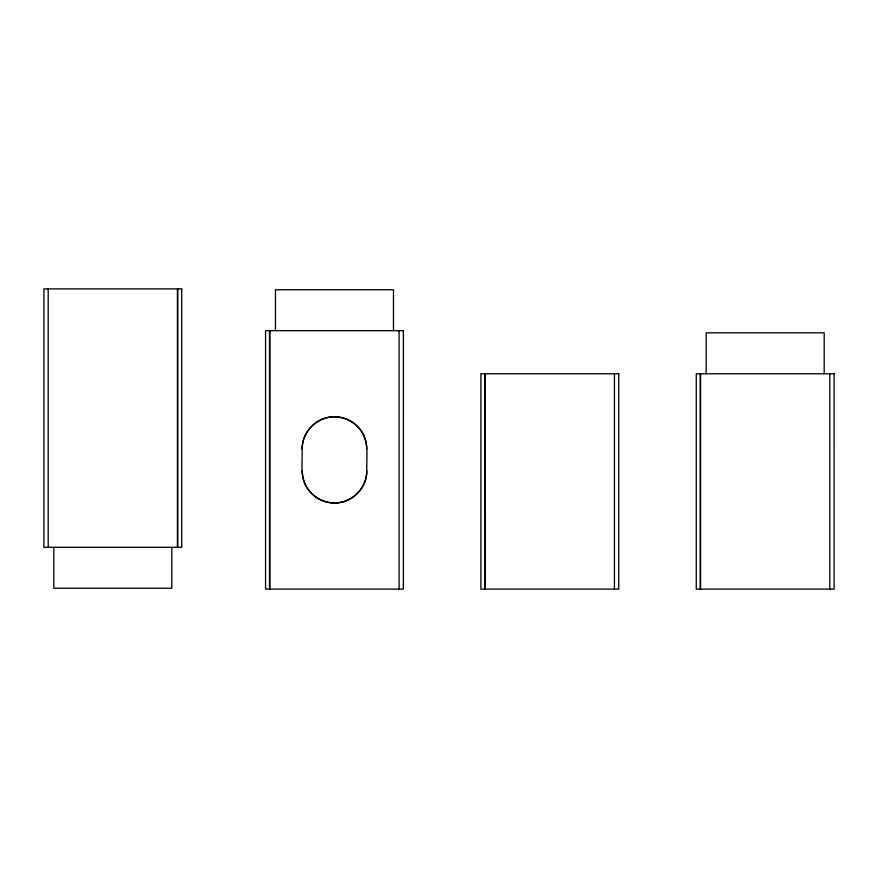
<?xml version="1.0" encoding="UTF-8"?>
<svg xmlns="http://www.w3.org/2000/svg" width="878" height="878" viewBox="0 0 878 878"><rect width="100%" height="100%" fill="white"/><g stroke="black" fill="none" stroke-linecap="round" stroke-linejoin="round"><path stroke-width="1.32" d="M302.164 449.119C301.67 430.286 320.075 414.142 338.688 417.094C347.095 418.235 354.91 422.746 360.101 429.452C369.506 441.063 366.367 456.977 366.774 470.663C367.278 489.496 348.862 505.64 330.26 502.688C321.853 501.547 314.028 497.025 308.847 490.319C299.442 478.719 302.581 462.794 302.164 449.119A32.299 32.299 0 0 1 334.474 416.82A32.299 32.299 0 0 1 366.774 449.119M829.798 373.743L829.798 589.105M824.19 373.743L824.19 332.828L706.175 332.828L706.175 373.743M700.578 373.743L700.578 589.105M700.238 373.743L700.238 589.105M614.435 373.743L614.435 589.105M485.227 373.743L485.227 589.105M484.886 373.743L484.886 589.105M399.084 330.677L399.084 589.105M393.476 330.677L393.476 289.762L275.462 289.762L275.462 330.677M269.864 330.677L269.864 589.105M269.524 330.677L269.524 589.105M177.762 288.895L177.762 547.323M177.422 288.895L177.422 547.323M171.825 547.323L171.825 588.238L53.81 588.238L53.81 547.323M48.202 288.895L48.202 547.323M366.774 470.663A32.299 32.299 0 0 1 334.474 502.962A32.299 32.299 0 0 1 302.164 470.663M181.713 288.895L43.911 288.895L43.9 547.323L181.713 547.323L181.724 288.895M403.375 330.677L265.573 330.677L265.562 589.105L403.375 589.105L403.386 330.677M618.738 373.743L480.924 373.743L480.914 589.105L618.738 589.105L618.749 373.743M834.089 373.743L696.287 373.743L696.276 589.105L834.089 589.105L834.1 373.743"/></g></svg>
